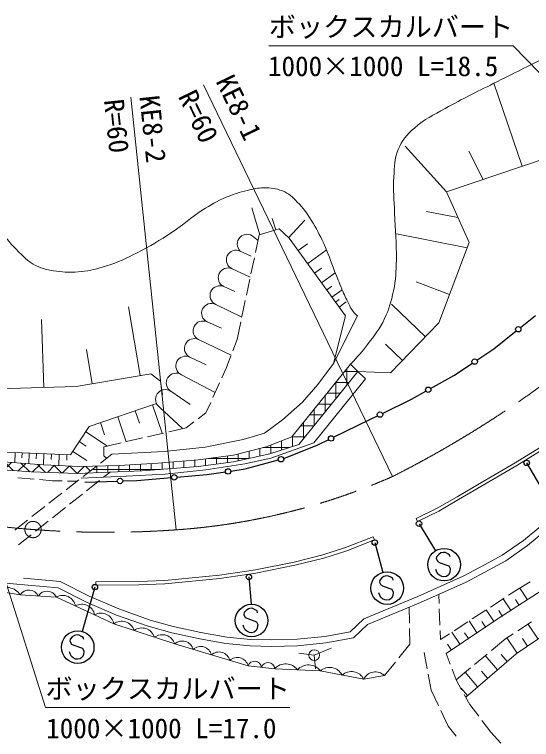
# Model space of a CAD drawing. Units: millimetres, scale not verified. Extents: x 40000 to 680000, y 20000 to 380000.
# Drawn here: x 478266 to 525856, y 237375 to 304053 of the extents above; entities that cross this region are included whole.
import ezdxf
from ezdxf.enums import TextEntityAlignment as Align

# ---------------------------------------------------------------- set-up
doc = ezdxf.new("R2010")
doc.units = ezdxf.units.MM
doc.header["$LTSCALE"] = 1000
doc.linetypes.add('CHAIN', pattern=[18.5, 12, -1.5, 3.5, -1.5])
for name, color, linetype, lineweight in [('M-BMK', 2, 'CHAIN', 13), ('M-STR-HTXT', 7, 'Continuous', 13), ('M-STR-STRC', 7, 'Continuous', 25), ('M-WORK', 1, 'Continuous', 13)]:
    doc.layers.add(name, color=color, linetype=linetype, lineweight=lineweight)
doc.styles.add('ＭＳ ゴシック', font='')
doc.styles.get('ＭＳ ゴシック').set_extended_font_data('MS Gothic')

msp = doc.modelspace()

# ---------------------------------------------------------------- hatches: boundary and pattern name
at = {"layer": 'M-WORK'}
h = msp.add_hatch(dxfattribs=at)
h.set_pattern_fill('USER', color=256, style=0, pattern_type=2)
h.set_pattern_definition([(0, (509858, 271221), (-0, 1000), []), (90, (509858, 271221), (-1000, -0), [])])
h.paths.add_polyline_path([(509858, 271221), (509192, 271887), (503784, 265200), (501439, 264294), (498429, 263522), (495179, 263095), (491475, 262776), (487906, 262563), (485814, 262517), (485010, 261889), (487071, 261972), (489990, 262090), (495159, 262489), (498435, 262916), (501765, 263635), (504430, 264514)])
h = msp.add_hatch(dxfattribs=at)
h.set_pattern_fill('USER', color=256, style=0, pattern_type=2)
h.set_pattern_definition([(45, (484049, 261850), (-707.11, 707.11), []), (135, (484049, 261850), (-707.11, -707.11), [])])
h.paths.add_polyline_path([(484049, 261850), (485010, 261889), (485814, 262517), (484256, 262483), (482343, 262574), (480930, 262642), (480926, 262642), (479579, 262740), (478285, 262834), (477249, 262909), (477057, 262931), (475947, 263059), (474836, 263186), (473726, 263314), (471879, 263527), (471830, 262852), (476377, 262250), (479787, 261983)])

# ---------------------------------------------------------------- linework, layer by layer
at = {"layer": 'M-BMK'}
msp.add_circle((479972, 256686), 750, dxfattribs=at)
for centre, radius, start, end in [((468001, 350832), 100000, 296.77442, 311.79994), ((488976, 316512), 60000, 273.98472, 293.65429), ((486757, 346430), 90000, 259.62924, 274.07071)]:
    msp.add_arc(centre, radius, start, end, dxfattribs=at)
at = {"layer": 'M-STR-HTXT'}
for p, q in [((513049, 261553), (495668, 297579)), ((493145, 256657), (488973, 296439))]:
    msp.add_line(p, q, dxfattribs=at)
for points in [[(541167, 283768), (524175, 301172), (501675, 301172)], [(476555, 254661), (481123, 240304), (503623, 240304)]]:
    msp.add_lwpolyline(points, dxfattribs=at)
at = {"layer": 'M-STR-STRC'}
for p, q in [((524834, 275262), (526237, 276384)), ((522374, 273294), (524443, 274949)), ((520835, 272268), (522374, 273294)), ((518697, 270843), (520419, 271990)), ((516571, 269663), (518697, 270843)), ((514808, 268685), (516134, 269421)), ((512132, 267366), (514808, 268685)), ((507638, 265173), (510972, 266793)), ((510972, 266793), (511684, 267144)), ((506203, 264476), (507189, 264955)), ((503059, 263224), (506203, 264476)), ((499489, 262264), (502557, 263089)), ((503040, 263218), (503059, 263224)), ((525409, 262813), (528492, 257513)), ((498181, 262066), (499489, 262264)), ((489526, 261199), (492717, 261463)), ((493215, 261504), (495973, 261732)), ((495973, 261732), (497686, 261991)), ((484730, 261039), (487729, 261139)), ((488228, 261156), (489526, 261199)), ((515502, 257225), (517029, 254738)), ((511432, 255488), (512158, 252744)), ((517119, 254184), (517095, 254013)), ((517312, 254392), (517119, 254184)), ((517508, 254532), (517312, 254392)), ((517757, 254582), (517508, 254532)), ((517931, 254558), (517757, 254582)), ((518147, 254449), (517931, 254558)), ((518312, 254338), (518147, 254449)), ((518364, 254170), (518312, 254338)), ((517095, 254013), (517224, 253740)), ((517224, 253740), (517451, 253630)), ((517451, 253630), (518249, 253348)), ((517100, 252851), (517041, 253016)), ((517227, 252585), (517100, 252851)), ((518326, 252748), (518220, 252525)), ((518249, 253348), (518370, 253090)), ((518370, 253090), (518326, 252748)), ((499845, 252322), (500060, 249816)), ((512075, 252239), (511882, 252030)), ((512271, 252378), (512075, 252239)), ((512520, 252429), (512271, 252378)), ((512694, 252404), (512520, 252429)), ((512911, 252296), (512694, 252404)), ((513076, 252184), (512911, 252296)), ((513127, 252017), (513076, 252184)), ((517382, 252475), (517227, 252585)), ((517601, 252362), (517382, 252475)), ((517781, 252337), (517601, 252362)), ((518033, 252381), (517781, 252337)), ((518220, 252525), (518033, 252381)), ((485672, 251387), (484495, 247312)), ((511882, 252030), (511859, 251860)), ((511859, 251860), (511987, 251587)), ((511987, 251587), (512214, 251477)), ((512214, 251477), (513013, 251195)), ((511863, 250698), (511805, 250863)), ((513013, 251195), (513133, 250936)), ((513133, 250936), (513089, 250595)), ((511990, 250431), (511863, 250698)), ((512145, 250321), (511990, 250431)), ((512364, 250209), (512145, 250321)), ((512545, 250184), (512364, 250209)), ((512796, 250227), (512545, 250184)), ((512983, 250371), (512796, 250227)), ((513089, 250595), (512983, 250371)), ((499791, 249393), (499595, 249253)), ((500040, 249443), (499791, 249393)), ((500214, 249419), (500040, 249443)), ((500430, 249310), (500214, 249419)), ((499402, 249045), (499378, 248875)), ((499378, 248875), (499507, 248601)), ((499595, 249253), (499402, 249045)), ((500595, 249199), (500430, 249310)), ((500647, 249031), (500595, 249199)), ((499507, 248601), (499734, 248491)), ((499734, 248491), (500532, 248209)), ((500532, 248209), (500653, 247951)), ((499383, 247712), (499324, 247877)), ((499510, 247446), (499383, 247712)), ((499665, 247336), (499510, 247446)), ((500503, 247386), (500316, 247242)), ((500609, 247610), (500503, 247386)), ((500653, 247951), (500609, 247610)), ((483590, 246806), (483398, 246598)), ((483787, 246946), (483590, 246806)), ((484036, 246996), (483787, 246946)), ((484210, 246972), (484036, 246996)), ((484426, 246863), (484210, 246972)), ((484591, 246752), (484426, 246863)), ((484643, 246584), (484591, 246752)), ((499884, 247223), (499665, 247336)), ((500064, 247198), (499884, 247223)), ((500316, 247242), (500064, 247198)), ((483398, 246598), (483374, 246427)), ((483374, 246427), (483503, 246154)), ((483503, 246154), (483730, 246044)), ((483730, 246044), (484528, 245762)), ((483379, 245265), (483320, 245430)), ((484528, 245762), (484649, 245504)), ((484649, 245504), (484605, 245162)), ((483505, 244999), (483379, 245265)), ((483660, 244889), (483505, 244999)), ((483880, 244776), (483660, 244889)), ((484060, 244751), (483880, 244776)), ((484312, 244795), (484060, 244751)), ((484499, 244939), (484312, 244795)), ((484605, 245162), (484499, 244939))]:
    msp.add_line(p, q, dxfattribs=at)
for centre, radius in [((524638, 275105), 250), ((520627, 272129), 250), ((516353, 269542), 250), ((511908, 267255), 250), ((507413, 265064), 250), ((502798, 263153), 250), ((525409, 262813), 250), ((497933, 262029), 250), ((487979, 261147), 250), ((492966, 261483), 250), ((515502, 257225), 250), ((511432, 255488), 250), ((517806, 253455), 1500), ((512569, 251301), 1500), ((499845, 252322), 250), ((485672, 251387), 250), ((500089, 248316), 1500), ((484085, 245869), 1500)]:
    msp.add_circle(centre, radius, dxfattribs=at)
at = {"layer": 'M-WORK'}
for p, q in [((524988, 290100), (522387, 297725)), ((518021, 287735), (514229, 291932)), ((521396, 288881), (520102, 291491)), ((518021, 287735), (527940, 291103)), ((520113, 283072), (518021, 287735)), ((500852, 283795), (500104, 286275)), ((519070, 285397), (516195, 285924)), ((502312, 284235), (501998, 285278)), ((503512, 283529), (504982, 285139)), ((502633, 284332), (500792, 283777)), ((503552, 283493), (502633, 284332)), ((500301, 283587), (500685, 283270)), ((500448, 282156), (500792, 283777)), ((508734, 276340), (503552, 283493)), ((519931, 282590), (513422, 283869)), ((504388, 282339), (505244, 282959)), ((517329, 275698), (520113, 283072)), ((499049, 282294), (500048, 281833)), ((505256, 281141), (506967, 282381)), ((500032, 280200), (500344, 281667)), ((498296, 280659), (499966, 279890)), ((505896, 280258), (506527, 280715)), ((506536, 279374), (507798, 280288)), ((499616, 278244), (499928, 279711)), ((518314, 278307), (515254, 279462)), ((497542, 279024), (498541, 278564)), ((507012, 278717), (507481, 279057)), ((507487, 278061), (508425, 278740)), ((496789, 277390), (499188, 276229)), ((499200, 276288), (499512, 277755)), ((507817, 277605), (508143, 277841)), ((508147, 277150), (508798, 277621)), ((516087, 274408), (512957, 277419)), ((489837, 270845), (488772, 277161)), ((507615, 271944), (508734, 276340)), ((507615, 271944), (509846, 276340)), ((480954, 269761), (480763, 276013)), ((495998, 275773), (497320, 275202)), ((498752, 274178), (499096, 275799)), ((512891, 271087), (517329, 275698)), ((495208, 274155), (498206, 272712)), ((498359, 273124), (498752, 274178)), ((513979, 272217), (512414, 273723)), ((485416, 270099), (484884, 273257)), ((494417, 272538), (495906, 271825)), ((497793, 271601), (498185, 272655)), ((497357, 270641), (497793, 271601)), ((509192, 271887), (503784, 265200)), ((506203, 270026), (507615, 271944)), ((509858, 271221), (509192, 271887)), ((483950, 269852), (490823, 271011)), ((490823, 271011), (491716, 270319)), ((493626, 270921), (496749, 269302)), ((504430, 264514), (509858, 271221)), ((510561, 270551), (509858, 271221)), ((509858, 271221), (512891, 271087)), ((491716, 270319), (491876, 269093)), ((496530, 268820), (497150, 270186)), ((505830, 264667), (510561, 270551)), ((476118, 269613), (483950, 269852)), ((492642, 269415), (494425, 268187)), ((504764, 268387), (506203, 270026)), ((491236, 268241), (485135, 266163)), ((490975, 268151), (491866, 265534)), ((495888, 267405), (496324, 268365)), ((502926, 266789), (504764, 268387)), ((489370, 267605), (489760, 266459)), ((491657, 267908), (493732, 265967)), ((495182, 266876), (495888, 267405)), ((487765, 267058), (488546, 264766)), ((501288, 265550), (502926, 266789)), ((485135, 266163), (483430, 263552)), ((486176, 266517), (486563, 265382)), ((494076, 266046), (494782, 266576)), ((484819, 265678), (486826, 264367)), ((490524, 265224), (491985, 265562)), ((492472, 265675), (494076, 266046)), ((499330, 264951), (501288, 265550)), ((484229, 264775), (484874, 264354)), ((488575, 264772), (490037, 265111)), ((495813, 264271), (499330, 264951)), ((503784, 265200), (501439, 264294)), ((524350, 262827), (528179, 265198)), ((524505, 262570), (528342, 264947)), ((486484, 264288), (488088, 264660)), ((486484, 263462), (486484, 264288)), ((492057, 263872), (495813, 264271)), ((501439, 264294), (498429, 263522)), ((501765, 263635), (504430, 264514)), ((501849, 263254), (505830, 264667)), ((483430, 263552), (473425, 263958)), ((478323, 263759), (478285, 262834)), ((478970, 263733), (478952, 263270)), ((479618, 263707), (479579, 262740)), ((480295, 263679), (480275, 263196)), ((480971, 263652), (480930, 262642)), ((481678, 263623), (481657, 263118)), ((482384, 263594), (482343, 262574)), ((483098, 263565), (483077, 263055)), ((483639, 263872), (484930, 263029)), ((486170, 262795), (487223, 263618)), ((486734, 263236), (486484, 263462)), ((487223, 263618), (492057, 263872)), ((498429, 263522), (495179, 263095)), ((498435, 262916), (501765, 263635)), ((480926, 262642), (477249, 262909)), ((491475, 262776), (487906, 262563)), ((495179, 263095), (491475, 262776)), ((495159, 262489), (498435, 262916)), ((495889, 262188), (499478, 262732)), ((499478, 262732), (501849, 263254)), ((521414, 261109), (524350, 262827)), ((476377, 262250), (479787, 261983)), ((484256, 262483), (480926, 262642)), ((484049, 261850), (489990, 262090)), ((487906, 262563), (484256, 262483)), ((484594, 261564), (485776, 262487)), ((489990, 262090), (495159, 262489)), ((492126, 261774), (495889, 262188)), ((521565, 260850), (524505, 262570)), ((478580, 261449), (480074, 261318)), ((479787, 261983), (484049, 261850)), ((484401, 261413), (488559, 261579)), ((486472, 261496), (487071, 261972)), ((488559, 261579), (492126, 261774)), ((480573, 261274), (481752, 261171)), ((481752, 261171), (482643, 261153)), ((483018, 260332), (484200, 261256)), ((483143, 261144), (484035, 261127)), ((484906, 260253), (486081, 261186)), ((518999, 259695), (521414, 261109)), ((519149, 259435), (521565, 260850)), ((481442, 259101), (482624, 260024)), ((483339, 259010), (484514, 259942)), ((517172, 258651), (518999, 259695)), ((517312, 258386), (519149, 259435)), ((479866, 257869), (481048, 258793)), ((481773, 257766), (482947, 258699)), ((515235, 257708), (517172, 258651)), ((515367, 257438), (517312, 258386)), ((478291, 256638), (479472, 257561)), ((480206, 256523), (481381, 257456)), ((515235, 257708), (515367, 257438)), ((526862, 257127), (525122, 255691)), ((478639, 255280), (479814, 256212)), ((527258, 256676), (525486, 255213)), ((508746, 255021), (511291, 256022)), ((508847, 254738), (511401, 255743)), ((511291, 256022), (511401, 255743)), ((525122, 255691), (523165, 254321)), ((506658, 254347), (508746, 255021)), ((506740, 254058), (508847, 254738)), ((525486, 255213), (523481, 253809)), ((504004, 253694), (506658, 254347)), ((504069, 253401), (506740, 254058)), ((523165, 254321), (521598, 253472)), ((500436, 252976), (504004, 253694)), ((500489, 252681), (504069, 253401)), ((521598, 253472), (519576, 252385)), ((523481, 253809), (521883, 252944)), ((497130, 252476), (500436, 252976)), ((521883, 252944), (519841, 251846)), ((482466, 251906), (479095, 252211)), ((492098, 252005), (497130, 252476)), ((492119, 251705), (497167, 252178)), ((497167, 252178), (500489, 252681)), ((519576, 252385), (515399, 250514)), ((482299, 251319), (474533, 252020)), ((485142, 250558), (482466, 251906)), ((485747, 251884), (489720, 251903)), ((485748, 251584), (485747, 251884)), ((485748, 251584), (489727, 251603)), ((489720, 251903), (492098, 252005)), ((489727, 251603), (492119, 251705)), ((519841, 251846), (515636, 249963)), ((522866, 248555), (527270, 251394)), ((524569, 251180), (525739, 251882)), ((484889, 250013), (482299, 251319)), ((517312, 250713), (517347, 249890)), ((523752, 250648), (524569, 251180)), ((525492, 250217), (524773, 251303)), ((487883, 249383), (485142, 250558)), ((515399, 250514), (510418, 248469)), ((522076, 249557), (523333, 250375)), ((523971, 249211), (523241, 250315)), ((524732, 249714), (524372, 250257)), ((487664, 248824), (484889, 250013)), ((490754, 248361), (487883, 249383)), ((515636, 249963), (510752, 247958)), ((514623, 248088), (514605, 249539)), ((517368, 249390), (517432, 247892)), ((490573, 247788), (487664, 248824)), ((520400, 248465), (521657, 249284)), ((522426, 248189), (521688, 249304)), ((523199, 248700), (522833, 249252)), ((492886, 247773), (490754, 248361)), ((510418, 248469), (509178, 247273)), ((518015, 245270), (522866, 248555)), ((518725, 247374), (519981, 248192)), ((520864, 247156), (520119, 248282)), ((521645, 247672), (521276, 248230)), ((524437, 245259), (529356, 248563)), ((524590, 247381), (525843, 248205)), ((492743, 247190), (490573, 247788)), ((495431, 247230), (492886, 247773)), ((510752, 247958), (509463, 246714)), ((514649, 246136), (514630, 247588)), ((517454, 247392), (517489, 246569)), ((526458, 246617), (525530, 247999)), ((495314, 246641), (492743, 247190)), ((497802, 246794), (495431, 247230)), ((499999, 246577), (497802, 246794)), ((506829, 246860), (504284, 246599)), ((509178, 247273), (506829, 246860)), ((509463, 246714), (506912, 246265)), ((517489, 246569), (518306, 247101)), ((519287, 246112), (518535, 247250)), ((520076, 246634), (519703, 247197)), ((523483, 246654), (524172, 247107)), ((524523, 245317), (523581, 246719)), ((497718, 246200), (495314, 246641)), ((499962, 245978), (497718, 246200)), ((501935, 246533), (499999, 246577)), ((504284, 246599), (501935, 246533)), ((506912, 246265), (504323, 246000)), ((513638, 244887), (514649, 246136)), ((518491, 245586), (518115, 246154)), ((522158, 245554), (523483, 246654)), ((525491, 245967), (525026, 246658)), ((501936, 245933), (499962, 245978)), ((504323, 246000), (501936, 245933)), ((505854, 245134), (507413, 245779)), ((504454, 245329), (505854, 245134)), ((505854, 245134), (505962, 243879)), ((515973, 245370), (516253, 243886)), ((518015, 245270), (518375, 244298)), ((519801, 241279), (524437, 245259)), ((520619, 244277), (521773, 245235)), ((522722, 243786), (521601, 245092)), ((523619, 244556), (523069, 245197)), ((512312, 243250), (513323, 244499)), ((516345, 243395), (516625, 241911)), ((518549, 243830), (518909, 242857)), ((518909, 242857), (520234, 243957)), ((520894, 242217), (519747, 243553)), ((521808, 243002), (521247, 243654)), ((518909, 242857), (519423, 241949)), ((519959, 241414), (519385, 242082)), ((516625, 241911), (517301, 240489)), ((519669, 241514), (520182, 240606)), ((520182, 240606), (520994, 239533)), ((517516, 240038), (518192, 238616)), ((521295, 239134), (522107, 238061)), ((518192, 238616), (518912, 237683)), ((522107, 238061), (523017, 237040))]:
    msp.add_line(p, q, dxfattribs=at)
msp.add_lwpolyline([(512312, 243250), (510420, 242924), (506418, 243685), (502219, 243881), (499772, 244142), (493018, 246165), (487406, 248024), (482121, 250472), (478792, 250667), (474453, 251385), (472724, 249297), (471451, 248188), (468841, 247046), (466655, 244990), (465023, 242282), (463914, 239541), (463000, 236507)], dxfattribs=at)
msp.add_circle((505854, 245134), 500, dxfattribs=at)
for centre, radius, start, end in [((499675, 282940), 900, 45.91946, 225.91946), ((498672, 281476), 900, 65.25669, 245.25669), ((497919, 279842), 900, 65.25669, 245.25669), ((497166, 278207), 900, 65.25669, 245.25669), ((496394, 276581), 900, 63.94076, 243.94076), ((495603, 274964), 900, 63.94076, 243.94076), ((494812, 273347), 900, 63.94076, 243.94076), ((494021, 271730), 900, 63.94076, 243.94076), ((493134, 270168), 900, 56.84446, 236.84446), ((492149, 268661), 900, 56.84446, 236.84446), ((477551, 249900), 1459, 31.70499, 129.51011), ((479598, 250174), 945, 24.71341, 148.55366), ((481262, 250077), 945, 24.71341, 148.55366), ((482711, 249435), 1192, 10.65661, 119.65861), ((484473, 248620), 1192, 10.65661, 119.65861), ((486234, 247804), 1192, 10.65661, 119.65861), ((488115, 247030), 1221, 17.85606, 125.47402), ((489986, 246410), 1221, 17.85606, 125.47402), ((491856, 245790), 1221, 17.85606, 125.47402), ((493711, 245407), 1027, 14.19034, 132.46196), ((495400, 244901), 1027, 14.19034, 132.46196), ((497088, 244396), 1027, 14.19034, 132.46196), ((498777, 243890), 1027, 14.19034, 132.46196), ((500370, 243949), 628, 5.71127, 162.11168), ((501594, 243818), 628, 5.71127, 162.11168), ((503229, 242979), 1354, 36.43213, 138.22809), ((505328, 242881), 1354, 36.43213, 138.22809), ((507271, 242721), 1287, 26.93714, 131.52288), ((509272, 242340), 1287, 26.93714, 131.52288), ((511480, 242425), 1172, 44.76701, 154.7978)]:
    msp.add_arc(centre, radius, start, end, dxfattribs=at)
for points, knots in [([(462088, 303873), (462767, 302880), (462955, 302622), (463523, 301828), (464802, 300044), (465599, 299104), (466924, 297355), (468856, 294804), (469917, 293359), (471862, 290818), (473342, 288885), (474168, 287800), (475679, 285891), (476910, 284337), (477471, 283341), (478909, 281976), (479446, 281467), (479757, 281143), (480443, 280867), (481171, 280573), (481620, 280492), (482401, 280410), (483174, 280328), (483618, 280331), (484391, 280410), (485326, 280505), (485842, 280653), (486740, 280932), (487880, 281285), (488480, 281604), (489546, 282139), (490853, 282795), (491552, 283232), (492776, 284032), (493899, 284765), (494411, 285346), (495550, 286055), (496378, 286569), (496844, 286872), (497747, 287240), (498491, 287543), (498922, 287686), (499704, 287871), (500290, 288009), (500625, 288104), (501227, 288110), (501899, 288117), (502300, 288076), (502924, 287827), (503544, 287580), (503821, 287276), (504294, 286805), (504874, 286229), (505139, 285842), (505577, 285152), (506093, 284340), (506324, 283848), (506730, 282977), (507178, 282016), (507335, 281437), (507731, 280453), (507991, 279806), (508132, 279442), (508405, 278800), (508634, 278264), (508766, 277965), (509029, 277444), (509173, 277159), (509228, 276978), (509435, 276734), (509579, 276564), (509647, 276499), (509846, 276340)], [0, 0, 0, 0, 1, 1, 1, 2, 2, 2, 3, 3, 3, 4, 4, 4, 5, 5, 5, 6, 6, 6, 7, 7, 7, 8, 8, 8, 9, 9, 9, 10, 10, 10, 11, 11, 11, 12, 12, 12, 13, 13, 13, 14, 14, 14, 15, 15, 15, 16, 16, 16, 17, 17, 17, 18, 18, 18, 19, 19, 19, 20, 20, 20, 21, 21, 21, 22, 22, 22, 23, 23, 23, 24, 24, 24, 24]), ([(509192, 271887), (509967, 272709), (510196, 272964), (510772, 273711), (511452, 274593), (511868, 275083), (512338, 276093), (512779, 277039), (512935, 277617), (513154, 278638), (513387, 279726), (513389, 280363), (513415, 281476), (513454, 283159), (513301, 284101), (513252, 285783), (513214, 287083), (513089, 287815), (513186, 289111), (513261, 290102), (513193, 290708), (513578, 291624), (513956, 292521), (514350, 292969), (515079, 293614), (516061, 294483), (516776, 294762), (517917, 295409), (519628, 296378), (520635, 296833), (522387, 297725), (524318, 298707), (525421, 299215), (527347, 300205), (528838, 300971), (529571, 301618), (531132, 302228), (531737, 302464), (532082, 302644), (532731, 302685), (533316, 302721), (533669, 302786), (534231, 302619), (534592, 302512), (534783, 302386), (535065, 302137), (535359, 301878), (535482, 301681), (535674, 301340), (535989, 300780), (536129, 300442), (536327, 299832), (536644, 298853), (536797, 298291), (536961, 297276), (537134, 296212), (537168, 295608), (537266, 294535), (537412, 292937), (537419, 292401), (537494, 290434)], [0, 0, 0, 0, 1, 1, 1, 2, 2, 2, 3, 3, 3, 4, 4, 4, 5, 5, 5, 6, 6, 6, 7, 7, 7, 8, 8, 8, 9, 9, 9, 10, 10, 10, 11, 11, 11, 12, 12, 12, 13, 13, 13, 14, 14, 14, 15, 15, 15, 16, 16, 16, 17, 17, 17, 18, 18, 18, 19, 19, 19, 20, 20, 20, 20])]:
    msp.add_open_spline(points, degree=3, knots=knots, dxfattribs=at)

# ---------------------------------------------------------------- texts
at = {"layer": 'M-STR-HTXT', "style": 'ＭＳ ゴシック'}
for s, p in [('ボックスカルバート', (512925, 302922)), ('1000×1000 L=18.5', (512196, 299300)), ('ボックスカルバート', (492373, 242054)), ('1000×1000 L=17.0', (491784, 238408))]:
    msp.add_text(s, height=1833, dxfattribs=at).set_placement(p, align=Align.MIDDLE_CENTER)
for s, rotation, p in [('KE8-1', 295.755, (498931, 295510)), ('R=60', 295.755, (495203, 294682)), ('R=60', 275.987, (487666, 293801)), ('KE8-2', 275.987, (491002, 293528))]:
    msp.add_text(s, height=1833, rotation=rotation, dxfattribs=at).set_placement(p, align=Align.MIDDLE_CENTER)

doc.saveas('drawing.dxf')
